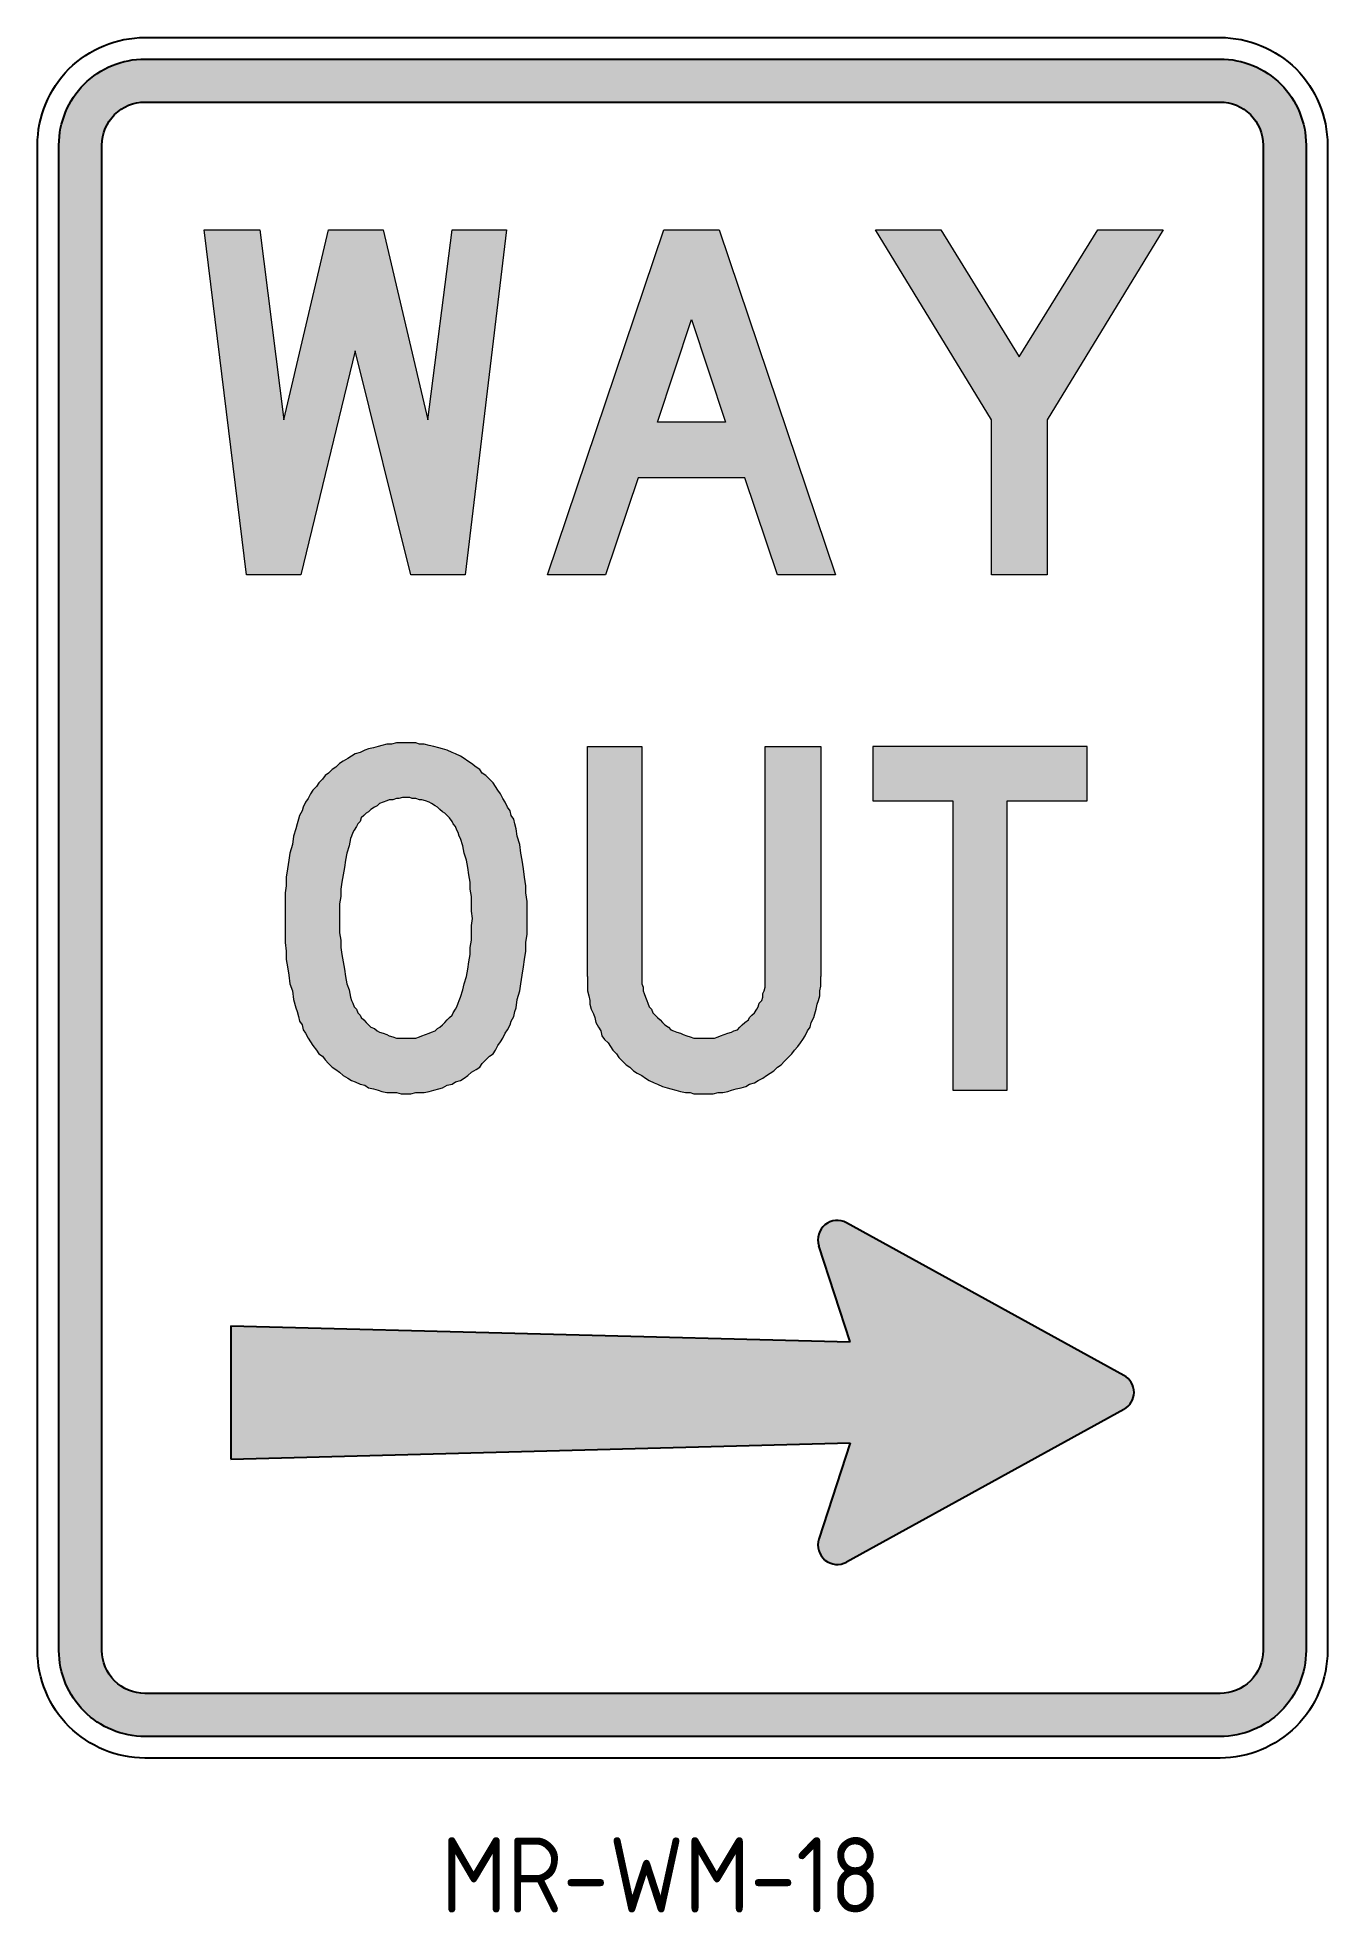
# Model space of a CAD drawing. Extents: x 127.7 to 187.7, y 95.2 to 182.4.
import ezdxf

# ---------------------------------------------------------------- set-up
doc = ezdxf.new("R2010")
doc.units = 0
doc.header["$LTSCALE"] = 12
doc.header["$MEASUREMENT"] = 0
doc.layers.get('0').update_dxf_attribs({"linetype": 'CONTINUOUS'})
for name, color, linetype in [('L25', 1, 'CONTINUOUS'), ('L35', 3, 'CONTINUOUS'), ('T35', 3, 'CONTINUOUS')]:
    doc.layers.add(name, color=color, linetype=linetype)
doc.styles.add('ISO', font='iso')

# ---------------------------------------------------------------- blocks, each defined once
blk = doc.blocks.new('AR1')
at = {"layer": 'L35'}
for p, q in [((415.34, 87.88), (286.34, 158.88)), ((288, 103.5), (273.44, 148.21)), ((0, 111), (288, 103.5)), ((0, 111), (0, 49)), ((415.34, 72.12), (286.34, 1.12)), ((0, 49), (288, 56.5)), ((288, 56.5), (273.44, 11.79))]:
    blk.add_line(p, q, dxfattribs=at)
for centre, start, end in [((282, 151), 61.17216, 198.03415), ((411, 80), 298.82784, 61.17216), ((282, 9), 161.96585, 298.82784)]:
    blk.add_arc(centre, 9, start, end, dxfattribs=at)
blk = doc.blocks.new('IBLK1')
at = {"layer": 'L35', "xscale": 0.1, "yscale": 0.1, "zscale": 0.1}
blk.add_blockref('AR1', (0, 0), dxfattribs=at)

msp = doc.modelspace()

# ---------------------------------------------------------------- hatches: boundary and pattern name
at = {"layer": 'L25'}
h = msp.add_hatch(color=256, dxfattribs=at)
edge = h.paths.add_edge_path(flags=16)
edge.add_line((182.653, 105.387), (132.653, 105.387))
edge.add_arc((132.653, 107.387), 2, 180, 270, ccw=False)
edge.add_line((130.653, 107.387), (130.653, 177.387))
edge.add_arc((132.653, 177.387), 2, 90, 180, ccw=False)
edge.add_line((132.653, 179.387), (182.653, 179.387))
edge.add_arc((182.653, 177.387), 2, 0, 90, ccw=False)
edge.add_line((184.653, 177.387), (184.653, 107.387))
edge.add_arc((182.653, 107.387), 2, 270, 360, ccw=False)
edge = h.paths.add_edge_path()
edge.add_line((182.653, 103.387), (132.653, 103.387))
edge.add_arc((132.653, 107.387), 4, 180, 270, ccw=False)
edge.add_line((128.653, 107.387), (128.653, 177.387))
edge.add_arc((132.653, 177.387), 4, 90, 180, ccw=False)
edge.add_line((132.653, 181.387), (182.653, 181.387))
edge.add_arc((182.653, 177.387), 4, 0, 90, ccw=False)
edge.add_line((186.653, 177.387), (186.653, 107.387))
edge.add_arc((182.653, 107.387), 4, -90, 0, ccw=False)
h = msp.add_hatch(color=256, dxfattribs=at)
h.paths.add_polyline_path([(135.4, 173.44), (137.988, 173.44), (139.113, 164.607), (141.195, 173.44), (143.726, 173.44), (145.808, 164.607), (146.933, 173.44), (149.465, 173.44), (147.552, 157.406), (145.02, 157.406), (142.432, 167.814), (139.901, 157.406), (137.369, 157.406)])
h.paths.add_polyline_path([(159.648, 164.495), (156.497, 164.495), (158.072, 169.277)], flags=16)
h.paths.add_polyline_path([(151.378, 157.406), (156.779, 173.44), (159.366, 173.44), (164.767, 157.406), (162.067, 157.406), (160.548, 161.907), (155.597, 161.907), (154.078, 157.406)])
h.paths.add_polyline_path([(166.624, 173.44), (169.662, 173.44), (173.319, 167.533), (176.976, 173.44), (180.014, 173.44), (174.613, 164.607), (174.613, 157.406), (172.025, 157.406), (172.025, 164.607)])
h = msp.add_hatch(color=256, dxfattribs=at)
h.paths.add_polyline_path([(166.511, 149.417), (166.511, 146.886), (170.224, 146.886), (170.224, 133.44), (172.756, 133.44), (172.756, 146.886), (176.469, 146.886), (176.469, 149.417)])
h.paths.add_polyline_path([(144.795, 147.054), (144.626, 147.054), (144.458, 146.998), (144.345, 146.998), (144.176, 146.942), (144.008, 146.942), (143.895, 146.886), (143.726, 146.829), (143.558, 146.773), (143.445, 146.661), (143.333, 146.604), (143.164, 146.492), (143.051, 146.379), (142.939, 146.323), (142.826, 146.211), (142.714, 146.098), (142.657, 145.929), (142.545, 145.817), (142.489, 145.704), (142.376, 145.535), (142.32, 145.423), (142.264, 145.254), (142.207, 145.142), (142.151, 144.804), (142.039, 144.467), (141.982, 144.129), (141.926, 143.791), (141.87, 143.454), (141.814, 143.116), (141.757, 142.779), (141.757, 142.441), (141.701, 142.104), (141.701, 141.766), (141.701, 141.429), (141.701, 141.091), (141.701, 140.753), (141.757, 140.416), (141.757, 140.078), (141.814, 139.741), (141.87, 139.403), (141.926, 139.066), (141.982, 138.728), (142.039, 138.391), (142.151, 138.109), (142.207, 137.772), (142.264, 137.603), (142.32, 137.49), (142.376, 137.322), (142.489, 137.209), (142.545, 137.04), (142.657, 136.928), (142.714, 136.815), (142.826, 136.703), (142.939, 136.59), (143.051, 136.478), (143.164, 136.365), (143.333, 136.309), (143.445, 136.196), (143.558, 136.14), (143.726, 136.084), (143.895, 136.028), (144.008, 135.971), (144.176, 135.915), (144.345, 135.859), (144.458, 135.859), (144.626, 135.859), (144.795, 135.859), (144.964, 135.859), (145.077, 135.859), (145.245, 135.859), (145.414, 135.915), (145.527, 135.971), (145.695, 136.028), (145.864, 136.084), (145.977, 136.14), (146.145, 136.196), (146.258, 136.309), (146.371, 136.365), (146.483, 136.478), (146.596, 136.59), (146.708, 136.703), (146.821, 136.815), (146.933, 136.928), (146.989, 137.04), (147.102, 137.209), (147.158, 137.322), (147.214, 137.49), (147.271, 137.603), (147.327, 137.772), (147.439, 138.109), (147.496, 138.391), (147.608, 138.728), (147.664, 139.066), (147.721, 139.403), (147.777, 139.741), (147.777, 140.078), (147.833, 140.416), (147.833, 140.753), (147.833, 141.091), (147.89, 141.429), (147.833, 141.766), (147.833, 142.104), (147.833, 142.441), (147.777, 142.779), (147.777, 143.116), (147.721, 143.454), (147.664, 143.791), (147.608, 144.129), (147.496, 144.467), (147.439, 144.804), (147.327, 145.142), (147.271, 145.254), (147.214, 145.423), (147.158, 145.535), (147.102, 145.704), (146.989, 145.817), (146.933, 145.929), (146.821, 146.098), (146.708, 146.211), (146.596, 146.323), (146.483, 146.379), (146.371, 146.492), (146.258, 146.604), (146.145, 146.661), (145.977, 146.773), (145.864, 146.829), (145.695, 146.886), (145.527, 146.942), (145.414, 146.942), (145.245, 146.998), (145.077, 146.998), (144.964, 147.054)], flags=16)
h.paths.add_polyline_path([(144.795, 149.586), (144.57, 149.586), (144.345, 149.586), (144.12, 149.53), (143.895, 149.53), (143.67, 149.474), (143.501, 149.417), (143.276, 149.361), (143.051, 149.305), (142.882, 149.249), (142.657, 149.136), (142.432, 149.08), (142.264, 148.967), (142.095, 148.855), (141.87, 148.742), (141.701, 148.63), (141.532, 148.461), (141.363, 148.348), (141.195, 148.18), (141.026, 148.067), (140.913, 147.898), (140.745, 147.73), (140.632, 147.561), (140.463, 147.392), (140.351, 147.223), (140.238, 146.998), (140.126, 146.829), (140.013, 146.604), (139.957, 146.436), (139.844, 146.211), (139.788, 146.042), (139.732, 145.817), (139.676, 145.592), (139.563, 145.254), (139.507, 144.86), (139.394, 144.467), (139.338, 144.129), (139.282, 143.735), (139.226, 143.341), (139.226, 142.948), (139.169, 142.61), (139.169, 142.216), (139.169, 141.822), (139.169, 141.429), (139.169, 141.035), (139.169, 140.697), (139.169, 140.303), (139.226, 139.91), (139.226, 139.516), (139.282, 139.178), (139.338, 138.784), (139.394, 138.391), (139.507, 138.053), (139.563, 137.659), (139.676, 137.265), (139.732, 137.097), (139.788, 136.872), (139.844, 136.646), (139.957, 136.478), (140.013, 136.253), (140.126, 136.084), (140.238, 135.859), (140.351, 135.69), (140.463, 135.521), (140.632, 135.296), (140.745, 135.127), (140.913, 135.015), (141.026, 134.846), (141.195, 134.677), (141.363, 134.509), (141.532, 134.396), (141.701, 134.284), (141.87, 134.115), (142.095, 134.002), (142.264, 133.89), (142.432, 133.834), (142.657, 133.721), (142.882, 133.665), (143.051, 133.552), (143.276, 133.496), (143.501, 133.44), (143.67, 133.383), (143.895, 133.327), (144.12, 133.327), (144.345, 133.327), (144.57, 133.271), (144.795, 133.271), (145.02, 133.271), (145.245, 133.327), (145.414, 133.327), (145.639, 133.327), (145.864, 133.383), (146.089, 133.44), (146.314, 133.496), (146.483, 133.552), (146.708, 133.665), (146.933, 133.721), (147.102, 133.834), (147.327, 133.89), (147.496, 134.002), (147.664, 134.115), (147.833, 134.284), (148.058, 134.396), (148.227, 134.509), (148.34, 134.677), (148.508, 134.846), (148.677, 135.015), (148.846, 135.127), (148.958, 135.296), (149.071, 135.521), (149.184, 135.69), (149.296, 135.859), (149.409, 136.084), (149.521, 136.253), (149.634, 136.478), (149.69, 136.646), (149.802, 136.872), (149.859, 137.097), (149.915, 137.265), (149.971, 137.659), (150.084, 138.053), (150.14, 138.391), (150.196, 138.784), (150.252, 139.178), (150.309, 139.516), (150.365, 139.91), (150.365, 140.303), (150.421, 140.697), (150.421, 141.035), (150.421, 141.429), (150.421, 141.822), (150.421, 142.216), (150.365, 142.61), (150.365, 142.948), (150.309, 143.341), (150.252, 143.735), (150.196, 144.129), (150.14, 144.467), (150.084, 144.86), (149.971, 145.254), (149.915, 145.592), (149.859, 145.817), (149.802, 146.042), (149.69, 146.211), (149.634, 146.436), (149.521, 146.604), (149.409, 146.829), (149.296, 146.998), (149.184, 147.223), (149.071, 147.392), (148.958, 147.561), (148.846, 147.73), (148.677, 147.898), (148.508, 148.067), (148.34, 148.18), (148.227, 148.348), (148.058, 148.461), (147.833, 148.63), (147.664, 148.742), (147.496, 148.855), (147.327, 148.967), (147.102, 149.08), (146.933, 149.136), (146.708, 149.249), (146.483, 149.305), (146.314, 149.361), (146.089, 149.417), (145.864, 149.474), (145.639, 149.53), (145.414, 149.53), (145.245, 149.586), (145.02, 149.586)])
h.paths.add_polyline_path([(153.234, 138.728), (153.234, 149.417), (155.766, 149.417), (155.766, 138.728), (155.766, 138.559), (155.766, 138.391), (155.822, 138.222), (155.822, 138.053), (155.878, 137.94), (155.935, 137.772), (155.991, 137.603), (156.047, 137.49), (156.103, 137.322), (156.216, 137.209), (156.272, 137.04), (156.385, 136.928), (156.497, 136.815), (156.61, 136.703), (156.722, 136.59), (156.835, 136.478), (157.004, 136.365), (157.116, 136.253), (157.229, 136.196), (157.397, 136.14), (157.566, 136.084), (157.679, 136.028), (157.847, 135.971), (158.016, 135.915), (158.185, 135.859), (158.354, 135.859), (158.466, 135.859), (158.635, 135.859), (158.804, 135.859), (158.973, 135.859), (159.141, 135.859), (159.31, 135.915), (159.423, 135.971), (159.591, 136.028), (159.76, 136.084), (159.929, 136.14), (160.042, 136.196), (160.21, 136.253), (160.323, 136.365), (160.435, 136.478), (160.548, 136.59), (160.717, 136.703), (160.773, 136.815), (160.885, 136.928), (160.998, 137.04), (161.11, 137.209), (161.167, 137.322), (161.223, 137.49), (161.336, 137.603), (161.392, 137.772), (161.392, 137.94), (161.448, 138.053), (161.504, 138.222), (161.504, 138.391), (161.504, 138.559), (161.504, 138.728), (161.504, 149.417), (164.092, 149.417), (164.092, 138.728), (164.092, 138.503), (164.092, 138.278), (164.036, 138.053), (164.036, 137.828), (163.98, 137.603), (163.923, 137.434), (163.867, 137.209), (163.811, 136.984), (163.755, 136.815), (163.642, 136.59), (163.586, 136.365), (163.473, 136.196), (163.361, 135.971), (163.248, 135.803), (163.136, 135.634), (163.023, 135.465), (162.855, 135.296), (162.742, 135.127), (162.573, 134.959), (162.404, 134.79), (162.236, 134.621), (162.067, 134.509), (161.898, 134.34), (161.729, 134.227), (161.561, 134.115), (161.392, 134.002), (161.167, 133.89), (160.998, 133.777), (160.773, 133.721), (160.604, 133.608), (160.379, 133.552), (160.154, 133.496), (159.929, 133.44), (159.76, 133.383), (159.535, 133.327), (159.31, 133.327), (159.085, 133.271), (158.86, 133.271), (158.635, 133.271), (158.41, 133.271), (158.185, 133.271), (158.016, 133.327), (157.791, 133.327), (157.566, 133.383), (157.341, 133.44), (157.116, 133.496), (156.947, 133.552), (156.722, 133.608), (156.497, 133.721), (156.328, 133.777), (156.103, 133.89), (155.935, 134.002), (155.766, 134.115), (155.541, 134.227), (155.372, 134.34), (155.203, 134.509), (155.034, 134.621), (154.866, 134.79), (154.697, 134.959), (154.584, 135.127), (154.416, 135.296), (154.303, 135.465), (154.191, 135.634), (154.022, 135.803), (153.909, 135.971), (153.853, 136.196), (153.741, 136.365), (153.628, 136.59), (153.572, 136.815), (153.515, 136.984), (153.403, 137.209), (153.347, 137.434), (153.347, 137.603), (153.29, 137.828), (153.234, 138.053), (153.234, 138.278), (153.234, 138.503)])
msp.add_hatch(color=256, dxfattribs=at).paths.add_polyline_path([(178.187, 120.176), (165.287, 127.276, 0.679995), (163.997, 126.209), (165.453, 121.737), (136.653, 122.487), (136.653, 116.287), (165.453, 117.037), (163.997, 112.566, 0.679995), (165.287, 111.499), (178.187, 118.599, 0.59107)])

# ---------------------------------------------------------------- linework, layer by layer
at = {"color": 3, "lineweight": 0}
for points in [[(135.4, 173.44), (137.988, 173.44), (139.113, 164.607), (141.195, 173.44), (143.726, 173.44), (145.808, 164.607), (146.933, 173.44), (149.465, 173.44), (147.552, 157.406), (145.02, 157.406), (142.432, 167.814), (139.901, 157.406), (137.369, 157.406), (135.4, 173.44), (135.4, 173.44)], [(151.378, 157.406), (156.779, 173.44), (159.366, 173.44), (164.767, 157.406), (162.067, 157.406), (160.548, 161.907), (155.597, 161.907), (154.078, 157.406), (151.378, 157.406), (151.378, 157.406)], [(166.624, 173.44), (169.662, 173.44), (173.319, 167.533), (176.976, 173.44), (180.014, 173.44), (174.613, 164.607), (174.613, 157.406), (172.025, 157.406), (172.025, 164.607), (166.624, 173.44), (166.624, 173.44)], [(159.648, 164.495), (156.497, 164.495), (158.072, 169.277), (159.648, 164.495), (159.648, 164.495)], [(144.795, 149.586), (144.57, 149.586), (144.345, 149.586), (144.12, 149.53), (143.895, 149.53), (143.67, 149.474), (143.501, 149.417), (143.276, 149.361), (143.051, 149.305), (142.882, 149.249), (142.657, 149.136), (142.432, 149.08), (142.264, 148.967), (142.095, 148.855), (141.87, 148.742), (141.701, 148.63), (141.532, 148.461), (141.363, 148.348), (141.195, 148.18), (141.026, 148.067), (140.913, 147.898), (140.745, 147.73), (140.632, 147.561), (140.463, 147.392), (140.351, 147.223), (140.238, 146.998), (140.126, 146.829), (140.013, 146.604), (139.957, 146.436), (139.844, 146.211), (139.788, 146.042), (139.732, 145.817), (139.676, 145.592)], [(149.915, 145.592), (149.859, 145.817), (149.802, 146.042), (149.69, 146.211), (149.634, 146.436), (149.521, 146.604), (149.409, 146.829), (149.296, 146.998), (149.184, 147.223), (149.071, 147.392), (148.958, 147.561), (148.846, 147.73), (148.677, 147.898), (148.508, 148.067), (148.34, 148.18), (148.227, 148.348), (148.058, 148.461), (147.833, 148.63), (147.664, 148.742), (147.496, 148.855), (147.327, 148.967), (147.102, 149.08), (146.933, 149.136), (146.708, 149.249), (146.483, 149.305), (146.314, 149.361), (146.089, 149.417), (145.864, 149.474), (145.639, 149.53), (145.414, 149.53), (145.245, 149.586), (145.02, 149.586), (144.795, 149.586)], [(153.234, 149.417), (155.766, 149.417), (155.766, 138.728), (155.766, 138.559), (155.766, 138.391), (155.822, 138.222), (155.822, 138.053), (155.878, 137.94), (155.935, 137.772), (155.991, 137.603), (156.047, 137.49), (156.103, 137.322), (156.216, 137.209), (156.272, 137.04), (156.385, 136.928), (156.497, 136.815), (156.61, 136.703), (156.722, 136.59), (156.835, 136.478), (157.004, 136.365), (157.116, 136.253), (157.229, 136.196), (157.397, 136.14), (157.566, 136.084), (157.679, 136.028), (157.847, 135.971), (158.016, 135.915), (158.185, 135.859), (158.354, 135.859), (158.466, 135.859), (158.635, 135.859), (158.804, 135.859), (158.973, 135.859), (159.141, 135.859), (159.31, 135.915), (159.423, 135.971), (159.591, 136.028), (159.76, 136.084), (159.929, 136.14), (160.042, 136.196), (160.21, 136.253), (160.323, 136.365), (160.435, 136.478), (160.548, 136.59), (160.717, 136.703), (160.773, 136.815), (160.885, 136.928), (160.998, 137.04), (161.11, 137.209), (161.167, 137.322), (161.223, 137.49), (161.336, 137.603), (161.392, 137.772), (161.392, 137.94), (161.448, 138.053), (161.504, 138.222), (161.504, 138.391), (161.504, 138.559), (161.504, 138.728), (161.504, 149.417), (164.092, 149.417), (164.092, 138.728)], [(153.234, 138.728), (153.234, 149.417)], [(166.511, 149.417), (166.511, 146.886), (170.224, 146.886), (170.224, 133.44), (172.756, 133.44), (172.756, 146.886), (176.469, 146.886), (176.469, 149.417), (166.511, 149.417), (166.511, 149.417)], [(144.795, 147.054), (144.626, 147.054), (144.458, 146.998), (144.345, 146.998), (144.176, 146.942), (144.008, 146.942), (143.895, 146.886), (143.726, 146.829), (143.558, 146.773), (143.445, 146.661), (143.333, 146.604), (143.164, 146.492), (143.051, 146.379), (142.939, 146.323), (142.826, 146.211), (142.714, 146.098), (142.657, 145.929), (142.545, 145.817), (142.489, 145.704), (142.376, 145.535), (142.32, 145.423), (142.264, 145.254), (142.207, 145.142)], [(147.327, 145.142), (147.271, 145.254), (147.214, 145.423), (147.158, 145.535), (147.102, 145.704), (146.989, 145.817), (146.933, 145.929), (146.821, 146.098), (146.708, 146.211), (146.596, 146.323), (146.483, 146.379), (146.371, 146.492), (146.258, 146.604), (146.145, 146.661), (145.977, 146.773), (145.864, 146.829), (145.695, 146.886), (145.527, 146.942), (145.414, 146.942), (145.245, 146.998), (145.077, 146.998), (144.964, 147.054), (144.795, 147.054)], [(139.676, 145.592), (139.563, 145.254), (139.507, 144.86), (139.394, 144.467), (139.338, 144.129), (139.282, 143.735), (139.226, 143.341), (139.226, 142.948), (139.169, 142.61), (139.169, 142.216), (139.169, 141.822), (139.169, 141.429), (139.169, 141.035), (139.169, 140.697), (139.169, 140.303), (139.226, 139.91), (139.226, 139.516), (139.282, 139.178), (139.338, 138.784), (139.394, 138.391), (139.507, 138.053), (139.563, 137.659), (139.676, 137.265)], [(142.207, 145.142), (142.151, 144.804), (142.039, 144.467), (141.982, 144.129), (141.926, 143.791), (141.87, 143.454), (141.814, 143.116), (141.757, 142.779), (141.757, 142.441), (141.701, 142.104), (141.701, 141.766), (141.701, 141.429), (141.701, 141.091), (141.701, 140.753), (141.757, 140.416), (141.757, 140.078), (141.814, 139.741), (141.87, 139.403), (141.926, 139.066), (141.982, 138.728), (142.039, 138.391), (142.151, 138.109), (142.207, 137.772)], [(147.327, 137.772), (147.439, 138.109), (147.496, 138.391), (147.608, 138.728), (147.664, 139.066), (147.721, 139.403), (147.777, 139.741), (147.777, 140.078), (147.833, 140.416), (147.833, 140.753), (147.833, 141.091), (147.89, 141.429), (147.833, 141.766), (147.833, 142.104), (147.833, 142.441), (147.777, 142.779), (147.777, 143.116), (147.721, 143.454), (147.664, 143.791), (147.608, 144.129), (147.496, 144.467), (147.439, 144.804), (147.327, 145.142)], [(149.915, 137.265), (149.971, 137.659), (150.084, 138.053), (150.14, 138.391), (150.196, 138.784), (150.252, 139.178), (150.309, 139.516), (150.365, 139.91), (150.365, 140.303), (150.421, 140.697), (150.421, 141.035), (150.421, 141.429), (150.421, 141.822), (150.421, 142.216), (150.365, 142.61), (150.365, 142.948), (150.309, 143.341), (150.252, 143.735), (150.196, 144.129), (150.14, 144.467), (150.084, 144.86), (149.971, 145.254), (149.915, 145.592)], [(153.234, 138.728), (153.234, 138.503), (153.234, 138.278), (153.234, 138.053), (153.29, 137.828), (153.347, 137.603), (153.347, 137.434), (153.403, 137.209), (153.515, 136.984), (153.572, 136.815), (153.628, 136.59), (153.741, 136.365), (153.853, 136.196), (153.909, 135.971), (154.022, 135.803), (154.191, 135.634), (154.303, 135.465), (154.416, 135.296), (154.584, 135.127), (154.697, 134.959), (154.866, 134.79), (155.034, 134.621), (155.203, 134.509), (155.372, 134.34), (155.541, 134.227), (155.766, 134.115), (155.935, 134.002), (156.103, 133.89), (156.328, 133.777), (156.497, 133.721), (156.722, 133.608), (156.947, 133.552), (157.116, 133.496), (157.341, 133.44), (157.566, 133.383), (157.791, 133.327), (158.016, 133.327), (158.185, 133.271), (158.41, 133.271), (158.635, 133.271)], [(158.635, 133.271), (158.86, 133.271), (159.085, 133.271), (159.31, 133.327), (159.535, 133.327), (159.76, 133.383), (159.929, 133.44), (160.154, 133.496), (160.379, 133.552), (160.604, 133.608), (160.773, 133.721), (160.998, 133.777), (161.167, 133.89), (161.392, 134.002), (161.561, 134.115), (161.729, 134.227), (161.898, 134.34), (162.067, 134.509), (162.236, 134.621), (162.404, 134.79), (162.573, 134.959), (162.742, 135.127), (162.855, 135.296), (163.023, 135.465), (163.136, 135.634), (163.248, 135.803), (163.361, 135.971), (163.473, 136.196), (163.586, 136.365), (163.642, 136.59), (163.755, 136.815), (163.811, 136.984), (163.867, 137.209), (163.923, 137.434), (163.98, 137.603), (164.036, 137.828), (164.036, 138.053), (164.092, 138.278), (164.092, 138.503), (164.092, 138.728)], [(142.207, 137.772), (142.264, 137.603), (142.32, 137.49), (142.376, 137.322), (142.489, 137.209), (142.545, 137.04), (142.657, 136.928), (142.714, 136.815), (142.826, 136.703), (142.939, 136.59), (143.051, 136.478), (143.164, 136.365), (143.333, 136.309), (143.445, 136.196), (143.558, 136.14), (143.726, 136.084), (143.895, 136.028), (144.008, 135.971), (144.176, 135.915), (144.345, 135.859), (144.458, 135.859), (144.626, 135.859), (144.795, 135.859)], [(144.795, 135.859), (144.964, 135.859), (145.077, 135.859), (145.245, 135.859), (145.414, 135.915), (145.527, 135.971), (145.695, 136.028), (145.864, 136.084), (145.977, 136.14), (146.145, 136.196), (146.258, 136.309), (146.371, 136.365), (146.483, 136.478), (146.596, 136.59), (146.708, 136.703), (146.821, 136.815), (146.933, 136.928), (146.989, 137.04), (147.102, 137.209), (147.158, 137.322), (147.214, 137.49), (147.271, 137.603), (147.327, 137.772)], [(139.676, 137.265), (139.732, 137.097), (139.788, 136.872), (139.844, 136.646), (139.957, 136.478), (140.013, 136.253), (140.126, 136.084), (140.238, 135.859), (140.351, 135.69), (140.463, 135.521), (140.632, 135.296), (140.745, 135.127), (140.913, 135.015), (141.026, 134.846), (141.195, 134.677), (141.363, 134.509), (141.532, 134.396), (141.701, 134.284), (141.87, 134.115), (142.095, 134.002), (142.264, 133.89), (142.432, 133.834), (142.657, 133.721), (142.882, 133.665), (143.051, 133.552), (143.276, 133.496), (143.501, 133.44), (143.67, 133.383), (143.895, 133.327), (144.12, 133.327), (144.345, 133.327), (144.57, 133.271), (144.795, 133.271)], [(144.795, 133.271), (145.02, 133.271), (145.245, 133.327), (145.414, 133.327), (145.639, 133.327), (145.864, 133.383), (146.089, 133.44), (146.314, 133.496), (146.483, 133.552), (146.708, 133.665), (146.933, 133.721), (147.102, 133.834), (147.327, 133.89), (147.496, 134.002), (147.664, 134.115), (147.833, 134.284), (148.058, 134.396), (148.227, 134.509), (148.34, 134.677), (148.508, 134.846), (148.677, 135.015), (148.846, 135.127), (148.958, 135.296), (149.071, 135.521), (149.184, 135.69), (149.296, 135.859), (149.409, 136.084), (149.521, 136.253), (149.634, 136.478), (149.69, 136.646), (149.802, 136.872), (149.859, 137.097), (149.915, 137.265)]]:
    msp.add_lwpolyline(points, dxfattribs=at)
at = {"layer": 'L35'}
for points in [[(182.653, 102.387), (132.653, 102.387, -0.414214), (127.653, 107.387), (127.653, 177.387, -0.414214), (132.653, 182.387), (182.653, 182.387, -0.414214), (187.653, 177.387), (187.653, 107.387, -0.414214)], [(182.653, 103.387), (132.653, 103.387, -0.414214), (128.653, 107.387), (128.653, 177.387, -0.414214), (132.653, 181.387), (182.653, 181.387, -0.414214), (186.653, 177.387), (186.653, 107.387, -0.414214)], [(182.653, 105.387), (132.653, 105.387, -0.414214), (130.653, 107.387), (130.653, 177.387, -0.414214), (132.653, 179.387), (182.653, 179.387, -0.414214), (184.653, 177.387), (184.653, 107.387, -0.414214)]]:
    msp.add_lwpolyline(points, format="xyb", close=True, dxfattribs=at)

# ---------------------------------------------------------------- block references
msp.add_blockref('IBLK1', (136.653, 111.387), dxfattribs=at)

# ---------------------------------------------------------------- texts
at = {"layer": 'T35', "style": 'ISO'}
msp.add_text('MR-WM-18', height=3.5, dxfattribs=at).set_placement((146.421, 95.203))

doc.saveas('drawing.dxf')
